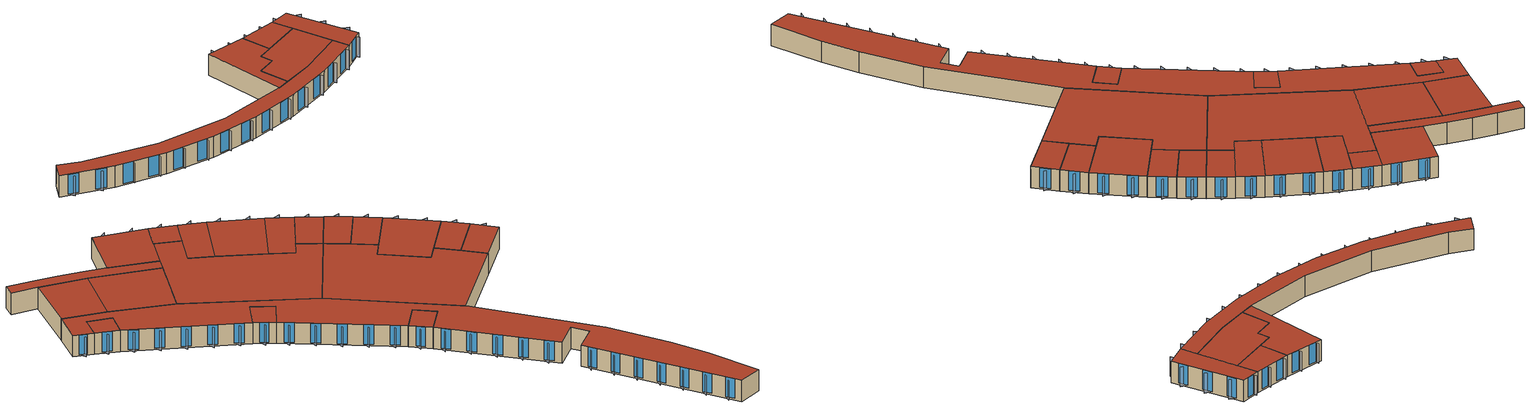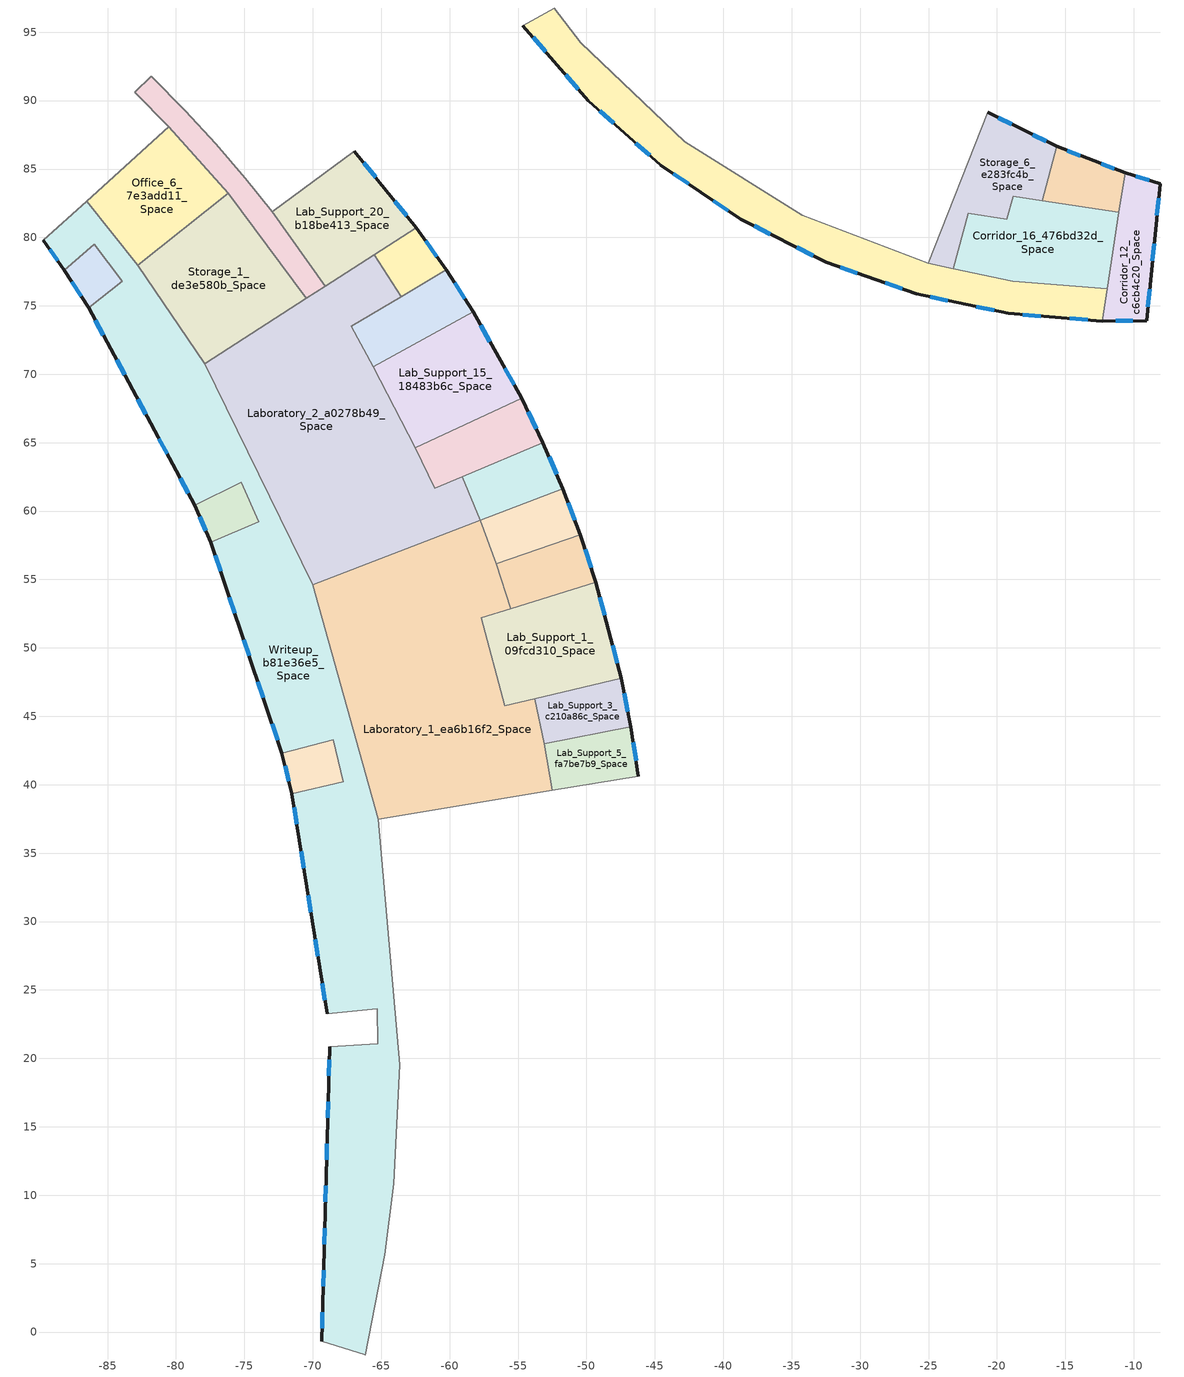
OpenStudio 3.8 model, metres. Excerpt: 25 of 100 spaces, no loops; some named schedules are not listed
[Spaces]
Office_6_7e3add11_Space
 floor outside: -80.53,88.1 -76.19,83.22 -82.8,77.96 -86.51,82.64 z18.9
 wall to Storage_1_de3e580b_Space: -82.8,77.96 -76.19,83.22 z18.9:21.95
 wall to Corridor_3_a9111457_Space: -76.19,83.22 -80.53,88.1 z18.9:21.95
 wall to Office_8_403fced0_Space: -80.53,88.1 -86.51,82.64 z18.9:21.95
 wall to Writeup_b81e36e5_Space: -86.51,82.64 -82.8,77.96 z18.9:21.95
 roof outside: -86.51,82.64 -82.8,77.96 -76.19,83.22 -80.53,88.1 z21.95
Writeup_b81e36e5_Space
 floor outside: -77.89,70.76 -70,54.61 -65.23,37.48 -63.63,19.52 -64.08,10.85 -64.73,5.64 -66.18,-1.68 -69.35,-0.66 -68.77,20.84 -65.25,21.07 -65.31,23.61 -68.96,23.26 -71.52,39.34 -67.77,40.21 -68.52,43.29 -72.26,42.31 -77.46,57.74 -73.95,59.21 -75.22,62.1 -78.62,60.41 -86.37,74.85 -83.91,76.81 -85.97,79.49 -88.17,77.61 -89.68,79.81 -86.51,82.64 -82.8,77.96 z18.9
 wall outside: -68.77,20.84 -69.35,-0.66 / -71.52,39.34 -68.96,23.26 / -77.46,57.74 -72.26,42.31 / -86.37,74.85 -78.62,60.41 / -89.68,79.81 -88.17,77.61 z18.9:21.95
 wall to Office_7_0b27a12c_Space: -64.73,5.64 -64.08,10.85 z18.9:21.95
 wall to Office_9_4fec0a08_Space: -66.18,-1.68 -64.73,5.64 z18.9:21.95
 wall to Corridor_8_fa1d07ec_Space: -69.35,-0.66 -66.18,-1.68 z18.9:21.95
 wall to Conference_5_3312620f_Space: -68.96,23.26 -65.31,23.61 -65.25,21.07 -68.77,20.84 z18.9:21.95
 wall to Conference_2_59b93263_Space: -72.26,42.31 -68.52,43.29 -67.77,40.21 -71.52,39.34 z18.9:21.95
 wall to Conference_3_14da6d88_Space: -78.62,60.41 -75.22,62.1 -73.95,59.21 -77.46,57.74 z18.9:21.95
 wall to Conference_4_2a070e79_Space: -88.17,77.61 -85.97,79.49 -83.91,76.81 -86.37,74.85 z18.9:21.95
 wall to Corridor_4_29bf2f65_Space: -86.51,82.64 -89.68,79.81 z18.9:21.95
 wall to Storage_1_de3e580b_Space: -77.89,70.76 -82.8,77.96 z18.9:21.95
 wall to Laboratory_2_a0278b49_Space: -70,54.61 -77.89,70.76 z18.9:21.95
 wall to Laboratory_1_ea6b16f2_Space: -65.23,37.48 -70,54.61 z18.9:21.95
 wall to Laboratory_3_28e24986_Space: -63.63,19.52 -65.23,37.48 z18.9:21.95
 wall to Storage_4_19c29c0d_Space: -64.08,10.85 -63.63,19.52 z18.9:21.95
 window: -68.8,19.89 -68.83,18.72 / -68.88,16.81 -68.91,15.64 / -68.96,13.74 -69,12.57 / -69.05,10.67 -69.08,9.5 / -69.13,7.6 -69.16,6.43 / -69.21,4.53 -69.24,3.36 / -69.29,1.46 -69.33,0.29 / -71.36,38.34 -71.17,37.12 / -70.85,35.13 -70.66,33.9 / -70.34,31.91 -70.14,30.69 / -69.83,28.7 -69.63,27.47 / -69.31,25.48 -69.12,24.26 / -77.14,56.78 -76.75,55.61 / -76.1,53.7 -75.7,52.52 / -75.06,50.61 -74.66,49.44 / -74.02,47.53 -73.62,46.35 / -72.97,44.44 -72.58,43.27 / -85.89,73.96 -85.3,72.86 / -84.34,71.07 -83.75,69.97 / -82.79,68.18 -82.2,67.08 / -81.24,65.29 -80.65,64.19 / -79.69,62.4 -79.1,61.3 / -89.22,79.13 -88.64,78.29 z19.12:21.92
 roof outside: -89.68,79.81 -88.17,77.61 -85.97,79.49 -83.91,76.81 -86.37,74.85 -78.62,60.41 -75.22,62.1 -73.95,59.21 -77.46,57.74 -72.26,42.31 -68.52,43.29 -67.77,40.21 -71.52,39.34 -68.96,23.26 -65.31,23.61 -65.25,21.07 -68.77,20.84 -69.35,-0.66 -66.18,-1.68 -64.73,5.64 -64.08,10.85 -63.63,19.52 -65.23,37.48 -70,54.61 -77.89,70.76 -82.8,77.96 -86.51,82.64 z21.95
Lab_Support_1_09fcd310_Space
 floor outside: -49.3,54.8 -47.45,47.78 -55.99,45.76 -57.71,52.2 z18.9
 wall outside: -47.45,47.78 -49.3,54.8 z18.9:21.95
 wall to Laboratory_1_ea6b16f2_Space: -55.53,52.88 -57.71,52.2 -55.99,45.76 -53.76,46.29 z18.9:21.95
 wall to Lab_Support_3_c210a86c_Space: -53.76,46.29 -47.45,47.78 z18.9:21.95
 wall to Lab_Support_2_a054086a_Space: -49.3,54.8 -55.53,52.88 z18.9:21.95
 window: -47.74,48.86 -48.09,50.2 / -48.66,52.38 -49.02,53.71 z19.12:21.92
 roof outside: -57.71,52.2 -55.99,45.76 -47.45,47.78 -49.3,54.8 z21.95
Lab_Support_2_a054086a_Space
 floor outside: -50.46,58.27 -49.3,54.8 -55.53,52.88 -56.6,56.15 z18.9
 wall outside: -49.3,54.8 -50.46,58.27 z18.9:21.95
 wall to Lab_Support_4_dc93aae5_Space: -50.46,58.27 -56.6,56.15 z18.9:21.95
 wall to Laboratory_1_ea6b16f2_Space: -56.6,56.15 -55.53,52.88 z18.9:21.95
 window: -49.66,55.87 -50.1,57.2 z19.12:21.92
 roof outside: -56.6,56.15 -55.53,52.88 -49.3,54.8 -50.46,58.27 z21.95
Lab_Support_3_c210a86c_Space
 floor outside: -47.45,47.78 -46.76,44.24 -53.07,42.98 -53.76,46.29 z18.9
 wall outside: -46.76,44.24 -47.45,47.78 z18.9:21.95
 wall to Lab_Support_5_fa7be7b9_Space: -53.07,42.98 -46.76,44.24 z18.9:21.95
 wall to Laboratory_1_ea6b16f2_Space: -53.76,46.29 -53.07,42.98 z18.9:21.95
 window: -46.97,45.33 -47.24,46.68 z19.12:21.92
 roof outside: -53.76,46.29 -53.07,42.98 -46.76,44.24 -47.45,47.78 z21.95
Lab_Support_4_dc93aae5_Space
 floor outside: -51.74,61.64 -50.46,58.27 -56.6,56.15 -57.77,59.32 z18.9
 wall outside: -50.46,58.27 -51.74,61.64 z18.9:21.95
 wall to Laboratory_1_ea6b16f2_Space: -57.77,59.32 -56.6,56.15 z18.9:21.95
 wall to Lab_Support_17_0e37dc2b_Space: -51.74,61.64 -57.77,59.32 z18.9:21.95
 window: -50.85,59.31 -51.34,60.6 z19.12:21.92
 roof outside: -57.77,59.32 -56.6,56.15 -50.46,58.27 -51.74,61.64 z21.95
Lab_Support_5_fa7be7b9_Space
 floor outside: -46.76,44.24 -46.2,40.63 -52.49,39.59 -53.07,42.98 z18.9
 wall outside: -46.2,40.63 -46.76,44.24 z18.9:21.95
 wall to Laboratory_1_ea6b16f2_Space: -53.07,42.98 -52.49,39.59 z18.9:21.95
 wall to Lab_Support_21_4c165369_Space: -52.49,39.59 -46.2,40.63 z18.9:21.95
 window: -46.37,41.75 -46.58,43.12 z19.12:21.92
 roof outside: -53.07,42.98 -52.49,39.59 -46.2,40.63 -46.76,44.24 z21.95
Lab_Support_13_d24c27f7_Space
 floor outside: -60.25,77.63 -58.28,74.57 -65.57,70.56 -67.2,73.49 z18.9
 wall outside: -58.28,74.57 -60.25,77.63 z18.9:21.95
 wall to Laboratory_2_a0278b49_Space: -63.54,75.67 -67.2,73.49 -65.57,70.56 z18.9:21.95
 wall to Lab_Support_15_18483b6c_Space: -65.57,70.56 -58.28,74.57 z18.9:21.95
 wall to Lab_Support_16_50409f67_Space: -60.25,77.63 -63.54,75.67 z18.9:21.95
 window: -58.89,75.52 -59.64,76.68 z19.12:21.92
 roof outside: -67.2,73.49 -65.57,70.56 -58.28,74.57 -60.25,77.63 z21.95
Lab_Support_14_ad3422e1_Space
 floor outside: -54.74,68.25 -53.18,65 -61.07,61.66 -62.51,64.64 z18.9
 wall outside: -53.18,65 -54.74,68.25 z18.9:21.95
 wall to Laboratory_2_a0278b49_Space: -62.51,64.64 -61.07,61.66 -59.07,62.51 z18.9:21.95
 wall to Lab_Support_15_18483b6c_Space: -54.74,68.25 -62.51,64.64 z18.9:21.95
 wall to Lab_Support_17_0e37dc2b_Space: -59.07,62.51 -53.18,65 z18.9:21.95
 window: -53.66,66.01 -54.26,67.25 z19.12:21.92
 roof outside: -62.51,64.64 -61.07,61.66 -53.18,65 -54.74,68.25 z21.95
Lab_Support_15_18483b6c_Space
 floor outside: -58.28,74.57 -54.74,68.25 -62.51,64.64 -65.57,70.56 z18.9
 wall outside: -54.74,68.25 -58.28,74.57 z18.9:21.95
 wall to Laboratory_2_a0278b49_Space: -65.57,70.56 -62.51,64.64 z18.9:21.95
 window: -55.29,69.23 -55.96,70.43 / -57.05,72.39 -57.73,73.59 z19.12:21.92
 roof outside: -65.57,70.56 -62.51,64.64 -54.74,68.25 -58.28,74.57 z21.95
Lab_Support_16_50409f67_Space
 floor outside: -62.44,80.71 -60.25,77.63 -63.54,75.67 -65.52,78.73 z18.9
 wall outside: -60.25,77.63 -62.44,80.71 z18.9:21.95
 wall to Lab_Support_20_b18be413_Space: -62.44,80.71 -65.52,78.73 z18.9:21.95
 wall to Laboratory_2_a0278b49_Space: -65.52,78.73 -63.54,75.67 z18.9:21.95
 window: -60.93,78.58 -61.76,79.76 z19.12:21.92
 roof outside: -65.52,78.73 -63.54,75.67 -60.25,77.63 -62.44,80.71 z21.95
Lab_Support_17_0e37dc2b_Space
 floor outside: -53.18,65 -51.74,61.64 -57.77,59.32 -59.07,62.51 z18.9
 wall outside: -51.74,61.64 -53.18,65 z18.9:21.95
 wall to Laboratory_2_a0278b49_Space: -59.07,62.51 -57.77,59.32 z18.9:21.95
 window: -52.18,62.68 -52.73,63.96 z19.12:21.92
 roof outside: -59.07,62.51 -57.77,59.32 -51.74,61.64 -53.18,65 z21.95
Lab_Support_20_b18be413_Space
 floor outside: -66.96,86.31 -62.44,80.71 -69.08,76.44 -72.96,81.86 z18.9
 wall outside: -62.44,80.71 -66.96,86.31 z18.9:21.95
 wall to Laboratory_2_a0278b49_Space: -69.08,76.44 -65.52,78.73 z18.9:21.95
 wall to Corridor_3_a9111457_Space: -72.96,81.86 -69.08,76.44 z18.9:21.95
 wall to Lab_Support_12_87b204ab_Space: -66.96,86.31 -72.96,81.86 z18.9:21.95
 window: -63.14,81.58 -64,82.65 / -65.4,84.38 -66.26,85.45 z19.12:21.92
 roof outside: -72.96,81.86 -69.08,76.44 -62.44,80.71 -66.96,86.31 z21.95
Laboratory_1_ea6b16f2_Space
 floor outside: -56.6,56.15 -55.53,52.88 -57.71,52.2 -55.99,45.76 -53.76,46.29 -53.07,42.98 -52.49,39.59 -65.23,37.48 -70,54.61 -57.77,59.32 z18.9
 wall to Laboratory_2_a0278b49_Space: -57.77,59.32 -70,54.61 z18.9:21.95
 wall to Laboratory_3_28e24986_Space: -65.23,37.48 -52.49,39.59 z18.9:21.95
 roof outside: -70,54.61 -65.23,37.48 -52.49,39.59 -53.07,42.98 -53.76,46.29 -55.99,45.76 -57.71,52.2 -55.53,52.88 -56.6,56.15 -57.77,59.32 z21.95
Laboratory_2_a0278b49_Space
 floor outside: -63.54,75.67 -67.2,73.49 -65.57,70.56 -62.51,64.64 -61.07,61.66 -59.07,62.51 -57.77,59.32 -70,54.61 -77.89,70.76 -69.08,76.44 -65.52,78.73 z18.9
 wall to Storage_1_de3e580b_Space: -70.49,75.54 -77.89,70.76 z18.9:21.95
 wall to Corridor_3_a9111457_Space: -69.08,76.44 -70.49,75.54 z18.9:21.95
 roof outside: -77.89,70.76 -70,54.61 -57.77,59.32 -59.07,62.51 -61.07,61.66 -62.51,64.64 -65.57,70.56 -67.2,73.49 -63.54,75.67 -65.52,78.73 -70.49,75.54 z21.95
Conference_2_59b93263_Space
 floor outside: -68.52,43.29 -67.77,40.21 -71.52,39.34 -72.26,42.31 z18.9
 wall outside: -72.26,42.31 -71.52,39.34 z18.9:21.95
 window: -72.03,41.39 -71.75,40.26 z19.12:21.92
 roof outside: -72.26,42.31 -71.52,39.34 -67.77,40.21 -68.52,43.29 z21.95
Conference_3_14da6d88_Space
 floor outside: -75.22,62.1 -73.95,59.21 -77.46,57.74 -78.62,60.41 z18.9
 wall outside: -78.62,60.41 -77.46,57.74 z18.9:21.95
 window: -78.26,59.58 -77.82,58.56 z19.12:21.92
 roof outside: -78.62,60.41 -77.46,57.74 -73.95,59.21 -75.22,62.1 z21.95
Conference_4_2a070e79_Space
 floor outside: -85.97,79.49 -83.91,76.81 -86.37,74.85 -88.17,77.61 z18.9
 wall outside: -88.17,77.61 -86.37,74.85 z18.9:21.95
 window: -87.61,76.76 -86.93,75.71 z19.12:21.92
 roof outside: -88.17,77.61 -86.37,74.85 -83.91,76.81 -85.97,79.49 z21.95
Corridor_3_a9111457_Space
 floor outside: -77.09,86.84 -74.93,84.33 -72.96,81.86 -69.08,76.44 -70.49,75.54 -76.19,83.22 -80.53,88.1 -83.01,90.6 -81.82,91.78 -79.33,89.27 z18.9
 wall to Office_8_403fced0_Space: -83.01,90.6 -80.53,88.1 z18.9:21.95
 wall to Storage_1_de3e580b_Space: -76.19,83.22 -70.49,75.54 z18.9:21.95
 wall to Lab_Support_12_87b204ab_Space: -72.96,81.86 -74.93,84.33 -77.09,86.84 -79.33,89.27 -81.82,91.78 z18.9:21.95
 wall to Corridor_5_55de22b0_Space: -81.82,91.78 -83.01,90.6 z18.9:21.95
 roof outside: -83.01,90.6 -80.53,88.1 -76.19,83.22 -70.49,75.54 -69.08,76.44 -72.96,81.86 -74.93,84.33 -77.09,86.84 -79.33,89.27 -81.82,91.78 z21.95
Corridor_12_c6cb4c20_Space
 floor outside: -8.08,83.91 -9.06,73.92 -12.31,73.88 -10.64,84.73 z18.9
 wall outside: -12.31,73.88 -9.06,73.92 -8.08,83.91 -10.64,84.73 z18.9:21.95
 wall to Storage_3_ea3fe6ec_Space: -10.64,84.73 -11.09,81.83 z18.9:21.95
 wall to Corridor_16_476bd32d_Space: -11.09,81.83 -11.95,76.24 z18.9:21.95
 wall to Corridor_15_63274d93_Space: -11.95,76.24 -12.31,73.88 z18.9:21.95
 window: -8.87,84.16 -9.85,84.47 / -8.96,74.95 -8.83,76.22 / -8.63,78.28 -8.51,79.55 / -8.3,81.61 -8.18,82.88 / -11.31,73.89 -10.07,73.91 z19.12:21.92
 roof outside: -10.64,84.73 -12.31,73.88 -9.06,73.92 -8.08,83.91 z21.95
Corridor_15_63274d93_Space
 floor outside: -11.95,76.24 -12.31,73.88 -19.17,74.45 -25.9,75.88 -32.46,78.18 -38.72,81.33 -44.55,85.28 -49.85,89.98 -54.64,95.47 -52.36,96.77 -50.42,94.21 -42.83,86.99 -34.22,81.63 -25.02,78.12 -23.19,77.7 -18.85,76.8 z18.9
 wall outside: -54.64,95.47 -49.85,89.98 -44.55,85.28 -38.72,81.33 -32.46,78.18 -25.9,75.88 -19.17,74.45 -12.31,73.88 z18.9:21.95
 wall to Corridor_2_a1642b87_Space: -52.36,96.77 -54.64,95.47 z18.9:21.95
 wall to Corridor_16_476bd32d_Space: -11.95,76.24 -18.85,76.8 -23.19,77.7 z18.9:21.95
 wall to Storage_6_e283fc4b_Space: -23.19,77.7 -25.02,78.12 z18.9:21.95
 wall to Classroom_2_7ebfcda4_Space: -25.02,78.12 -34.22,81.63 z18.9:21.95
 wall to Classroom_3_9c2d6606_Space: -34.22,81.63 -42.83,86.99 z18.9:21.95
 wall to Classroom_4_7410da7e_Space: -42.83,86.99 -50.42,94.21 z18.9:21.95
 wall to Storage_7_bcbb4185_Space: -50.42,94.21 -52.36,96.77 z18.9:21.95
 window: -53.9,94.62 -52.99,93.58 / -51.5,91.87 -50.59,90.83 / -49.03,89.25 -48.02,88.35 / -46.38,86.9 -45.37,86 / -43.65,84.67 -42.54,83.91 / -40.73,82.69 -39.62,81.94 / -37.75,80.84 -36.56,80.24 / -34.62,79.27 -33.43,78.67 / -31.44,77.82 -30.19,77.39 / -28.17,76.68 -26.92,76.24 / -24.86,75.66 -23.58,75.39 / -21.49,74.95 -20.21,74.67 / -18.11,74.36 -16.8,74.25 / -14.68,74.08 -13.38,73.97 z19.12:21.92
 roof outside: -54.64,95.47 -49.85,89.98 -44.55,85.28 -38.72,81.33 -32.46,78.18 -25.9,75.88 -19.17,74.45 -12.31,73.88 -11.95,76.24 -18.85,76.8 -23.19,77.7 -25.02,78.12 -34.22,81.63 -42.83,86.99 -50.42,94.21 -52.36,96.77 z21.95
Corridor_16_476bd32d_Space
 floor outside: -11.09,81.83 -11.95,76.24 -18.85,76.8 -23.19,77.7 -22.09,81.75 -19.28,81.32 -18.82,83.02 z18.9
 wall to Storage_3_ea3fe6ec_Space: -11.09,81.83 -16.7,82.69 z18.9:21.95
 wall to Storage_6_e283fc4b_Space: -16.7,82.69 -18.82,83.02 -19.28,81.32 -22.09,81.75 -23.19,77.7 z18.9:21.95
 roof outside: -22.09,81.75 -23.19,77.7 -18.85,76.8 -11.95,76.24 -11.09,81.83 -18.82,83.02 -19.28,81.32 z21.95
Storage_1_de3e580b_Space
 floor outside: -76.19,83.22 -70.49,75.54 -77.89,70.76 -82.8,77.96 z18.9
 roof outside: -82.8,77.96 -77.89,70.76 -70.49,75.54 -76.19,83.22 z21.95
Storage_3_ea3fe6ec_Space
 floor outside: -10.64,84.73 -11.09,81.83 -16.7,82.69 -15.63,86.65 z18.9
 wall outside: -10.64,84.73 -15.63,86.65 z18.9:21.95
 wall to Storage_6_e283fc4b_Space: -15.63,86.65 -16.7,82.69 z18.9:21.95
 window: -11.41,85.02 -12.36,85.39 / -13.91,85.99 -14.86,86.35 z19.12:21.92
 roof outside: -15.63,86.65 -16.7,82.69 -11.09,81.83 -10.64,84.73 z21.95
Storage_6_e283fc4b_Space
 floor outside: -15.63,86.65 -16.7,82.69 -18.82,83.02 -19.28,81.32 -22.09,81.75 -23.19,77.7 -25.02,78.12 -20.67,89.15 z18.9
 wall outside: -15.63,86.65 -20.67,89.15 z18.9:21.95
 wall to Classroom_2_7ebfcda4_Space: -20.67,89.15 -25.02,78.12 z18.9:21.95
 window: -16.41,87.03 -17.37,87.51 / -18.93,88.28 -19.89,88.76 z19.12:21.92
 roof outside: -20.67,89.15 -25.02,78.12 -23.19,77.7 -22.09,81.75 -19.28,81.32 -18.82,83.02 -16.7,82.69 -15.63,86.65 z21.95
shading: -69.53,19.2 -68.8,19.89 / -69.61,16.13 -68.88,16.81 / -69.69,13.06 -68.96,13.74 / -69.77,9.99 -69.05,10.67 / -69.86,6.91 -69.13,7.6 / -69.94,3.84 -69.21,4.53 / -70.02,0.77 -69.29,1.46 / -71.95,37.53 -71.36,38.34 / -71.44,34.32 -70.85,35.13 / -70.93,31.1 -70.34,31.91 / -70.41,27.89 -69.83,28.7 / -69.9,24.67 -69.31,25.48 / -77.59,55.89 -77.14,56.78 / -76.54,52.8 -76.1,53.7 / -75.5,49.72 -75.06,50.61 / -74.46,46.63 -74.02,47.53 / -73.42,43.54 -72.97,44.44 / -86.18,73 -85.89,73.96 / -84.63,70.11 -84.34,71.07 / -83.08,67.22 -82.79,68.18 / -81.53,64.34 -81.24,65.29 / -79.98,61.45 -79.69,62.4 / -89.4,78.14 -89.22,79.13 / -47.23,49.7 -48.09,50.2 / -48.15,53.21 -49.02,53.71 / -49.21,56.75 -50.1,57.2 / -46.41,46.13 -47.24,46.68 / -50.43,60.19 -51.34,60.6 / -45.78,42.53 -46.58,43.12 / -58.66,76.47 -59.64,76.68 / -53.31,66.91 -54.26,67.25 / -55,70.16 -55.96,70.43 / -56.77,73.32 -57.73,73.59 / -60.77,79.59 -61.76,79.76 / -51.8,63.59 -52.73,63.96 / -63,82.54 -64,82.65 / -65.27,85.34 -66.26,85.45 / -72.55,40.53 -72.03,41.39 / -78.63,58.65 -78.26,59.58 / -87.82,75.78 -87.61,76.76 / -9.69,84.95 -9.85,84.47 / -8.2,75.44 -8.83,76.22 / -7.87,78.78 -8.51,79.55 / -7.55,82.11 -8.18,82.88 / -10.06,73.41 -10.07,73.91 / -53.97,93.63 -53.9,94.62 / -51.57,90.88 -51.5,91.87 / -48.35,87.98 -48.02,88.35 / -45.71,85.63 -45.37,86 / -42.82,83.5 -42.54,83.91 / -39.9,81.52 -39.62,81.94 / -36.78,79.79 -36.56,80.24 / -33.65,78.22 -33.43,78.67 / -30.36,76.91 -30.19,77.39 / -27.08,75.77 -26.92,76.24 / -23.68,74.9 -23.58,75.39 / -20.32,74.18 -20.21,74.67 / -16.85,73.76 -16.8,74.25 / -13.42,73.47 -13.38,73.97 / -12.18,85.86 -12.36,85.39 / -14.68,86.82 -14.86,86.35 / -17.15,87.96 -17.37,87.51 / -19.67,89.21 -19.89,88.76 z19.12:21.92
[Building]
LabBuilding: Default Construction Set=Default Generic Construction Set
[Material]
Name | Roughness | Thickness {m} | Conductivity {W/m-K} | Density {kg/m3} | Specific Heat {J/kg-K} | Thermal Absorptance | Solar Absorptance | Visible Absorptance
Generic Wall Air Gap | Smooth | 0.1 | 0.667 | 1.28 | 1000 | 0.9 | 0.7 | 0.7
8 in. Concrete Block Basement Wall | MediumRough | 0.2032 | 1.32511 | 1842 | 911.412 | 0.9 | 0.7 | 0.7
Generic 25mm Wood | MediumSmooth | 0.0254 | 0.15 | 608 | 1630 | 0.9 | 0.5 | 0.5
25mm Stucco | Smooth | 0.0254 | 0.719518 | 1856 | 839.458 | 0.9 | 0.7 | 0.7
Generic Acoustic Tile | MediumSmooth | 0.02 | 0.06 | 368 | 590 | 0.9 | 0.2 | 0.2
Generic 50mm Insulation | MediumRough | 0.05 | 0.03 | 43 | 1210 | 0.9 | 0.7 | 0.7
5/8 in. Gypsum Board | MediumSmooth | 0.0159 | 0.159893 | 800.002 | 1089.3 | 0.9 | 0.7 | 0.7
Generic Roof Membrane | MediumRough | 0.01 | 0.16 | 1120 | 1460 | 0.9 | 0.65 | 0.65
Generic HW Concrete | MediumRough | 0.2 | 1.95 | 2240 | 900 | 0.9 | 0.8 | 0.8
F08 Metal surface; Metal Roof Surface | Smooth | 0.0008 | 45.2497 | 7824.02 | 499.678 | 0.9 | 0.7 | 0.7
Generic 25mm Insulation | MediumRough | 0.025 | 0.03 | 43 | 1210 | 0.9 | 0.7 | 0.7
Roof Membrane | VeryRough | 0.0095 | 0.159893 | 1121.29 | 1459.06 | 0.9 | 0.7 | 0.7
Generic Ceiling Air Gap | Smooth | 0.1 | 0.556 | 1.28 | 1000 | 0.9 | 0.7 | 0.7
Generic LW Concrete | MediumRough | 0.1 | 0.53 | 1280 | 840 | 0.9 | 0.8 | 0.8
8 in. Normalweight Concrete Floor | MediumRough | 0.2032 | 2.30846 | 2322.01 | 831.464 | 0.9 | 0.7 | 0.7
Generic Painted Metal | Smooth | 0.0015 | 45 | 7690 | 410 | 0.9 | 0.5 | 0.5
Generic Brick | MediumRough | 0.1 | 0.9 | 1920 | 790 | 0.9 | 0.65 | 0.65
Generic Gypsum Board | MediumSmooth | 0.0127 | 0.16 | 800 | 1090 | 0.9 | 0.5 | 0.5
Material 1 | Smooth | 0.1 | 0.1 | 0.1 | 1400 |  | 0.65 | 0.65
[Material:NoMass] Thermal Absorptance=0.9; Solar Absorptance=0.7
Name | Roughness | Thermal Resistance {m2-K/W} | Visible Absorptance
Typical Insulation-R7 | MediumSmooth | 1.23277 | 0.7
Typical Insulation-R31 | MediumSmooth | 5.45942 | 0.7
Typical Insulation-R17 | MediumSmooth | 2.99387 | 0.7
Typical Insulation-R24 | MediumSmooth | 4.22664 | 0.7
Typical Insulation-R4 | MediumSmooth | 0.704441 | 0.7
Typical Insulation-R2 | MediumSmooth | 0.35222 | 0.7
Typical Carpet Pad | VeryRough | 0.21648 | 0.8
[WindowMaterial:Gas] Gas Type=Air
Name | Thickness {m}
AIR 13MM; Generic Window Air Gap | 0.0127
Gap_1_W_0_0038 | 0.0038
[WindowMaterial:Glazing] Optical Data Type=SpectralAverage; Infrared Transmittance at Normal Incidence=0; Dirt Correction Factor for Solar and Visible Transmittance=1; Solar Diffusing=No
Name | Thickness {m} | Solar Transmittance at Normal Incidence | Front Side Solar Reflectance at Normal Incidence | Back Side Solar Reflectance at Normal Incidence | Visible Transmittance at Normal Incidence | Front Side Visible Reflectance at Normal Incidence | Back Side Visible Reflectance at Normal Incidence | Front Side Infrared Hemispherical Emissivity | Back Side Infrared Hemispherical Emissivity | Conductivity {W/m-K}
Glass_2027F_LayerAvg | 0.004 | 0.369744 | 0.470069 | 0.340935 | 0.765222 | 0.0546 | 0.073741 | 0.03675 | 0.84 | 0.999331
CLEAR 6MM | 0.006 | 0.775 | 0.071 | 0.071 | 0.881 | 0.08 | 0.08 | 0.84 | 0.84 | 0.899398
Glass_2052_LayerAvg | 0.00837 | 0.507767 | 0.054228 | 0.0544931 | 0.586833 | 0.05805 | 0.058397 | 0.84 | 0.84 | 0.999331
Generic Clear Glass | 0.006 | 0.77 | 0.07 | 0.07 | 0.88 | 0.08 | 0.08 | 0.84 | 0.84 | 1
Generic Low-e Glass | 0.006 | 0.45 | 0.36 | 0.36 | 0.71 | 0.21 | 0.21 | 0.84 | 0.047 | 1
REF D CLEAR 6MM | 0.006 | 0.429 | 0.308 | 0.379 | 0.334 | 0.453 | 0.505 | 0.84 | 0.82 | 0.899398
REF B CLEAR HI 6MM | 0.006 | 0.24 | 0.16 | 0.32 | 0.3 | 0.16 | 0.29 | 0.84 | 0.6 | 0.899398
[Construction]
Generic Ground Slab: Generic 50mm Insulation, Generic HW Concrete
Generic Exposed Floor: Generic Painted Metal, Generic Ceiling Air Gap, Generic 50mm Insulation, Generic LW Concrete
Typical Insulated Carpeted 8in Slab Floor-R5: Typical Insulation-R4, 8 in. Normalweight Concrete Floor, Typical Carpet Pad
Generic Double Pane: Generic Low-e Glass, Generic Window Air Gap, Generic Clear Glass
Generic Shade: Material 1
Generic Underground Wall: Generic 50mm Insulation, Generic HW Concrete, Generic Wall Air Gap, Generic Gypsum Board
U 0.44 SHGC 0.26 Dbl Ref-B-H Clr 6mm/13mm Air: REF B CLEAR HI 6MM, AIR 13MM, CLEAR 6MM
Generic Underground Roof: Generic 50mm Insulation, Generic HW Concrete, Generic Ceiling Air Gap, Generic Acoustic Tile
Generic Interior Floor: Generic Acoustic Tile, Generic Ceiling Air Gap, Generic LW Concrete
Typical IEAD Roof-R32: Roof Membrane, Typical Insulation-R31, Metal Roof Surface
Typical Insulated Basement Mass Wall-R8: Typical Insulation-R7, 8 in. Concrete Block Basement Wall
Generic Interior Door: Generic 25mm Wood
Typical Insulated Steel Framed Exterior Wall-R19: 25mm Stucco, 5/8 in. Gypsum Board, Typical Insulation-R17, 5/8 in. Gypsum Board
Generic Single Pane: Generic Clear Glass
Typical Overhead Door-R2: Typical Insulation-R2
Typical Insulated Metal Door-R2: F08 Metal surface, Typical Insulation-R2
Generic Exterior Wall: Generic Brick, Generic LW Concrete, Generic 50mm Insulation, Generic Wall Air Gap, Generic Gypsum Board
Generic Roof: Generic Roof Membrane, Generic 50mm Insulation, Generic LW Concrete, Generic Ceiling Air Gap, Generic Acoustic Tile
U 0.48 SHGC 0.40 Dbl Ref-D Clr 6mm/13mm: REF D CLEAR 6MM, AIR 13MM, CLEAR 6MM
Generic Interior Wall: Generic Gypsum Board, Generic Wall Air Gap, Generic Gypsum Board
Generic Exterior Door: Generic Painted Metal, Generic 25mm Insulation, Generic Painted Metal
Generic Interior Ceiling: Generic LW Concrete, Generic Ceiling Air Gap, Generic Acoustic Tile
Typical Insulated Steel Framed Exterior Floor-R27: 25mm Stucco, 5/8 in. Gypsum Board, Typical Insulation-R24, 5/8 in. Gypsum Board, Typical Carpet Pad
Window_U_0.50_SHGC_0.40_Skylight_Frame_Width_0.430_in: Glass_2052_LayerAvg, Gap_1_W_0_0038, Glass_2027F_LayerAvg
[DefaultConstructionSet]
Name | Default Exterior Surface Constructions | Default Interior Surface Constructions | Default Ground Contact Surface Constructions | Default Exterior SubSurface Constructions | Default Interior SubSurface Constructions | Space Shading Construction | Adiabatic Surface Construction
Default Generic Construction Set | Default Surface Constructions 2 | Default Surface Constructions 1 | Default Surface Constructions 3 | Default Sub Surface Constructions 2 | Default Sub Surface Constructions 1 | Generic Shade | Generic Interior Wall
2013::ClimateZone5::SteelFramed | Default Surface Constructions 5 | Default Surface Constructions 4 | Default Surface Constructions 6 | Default Sub Surface Constructions 4 | Default Sub Surface Constructions 3
[DefaultSurfaceConstructions]
Name | Floor Construction | Wall Construction | Roof Ceiling Construction
Default Surface Constructions 1 | Generic Interior Floor | Generic Interior Wall | Generic Interior Ceiling
Default Surface Constructions 2 | Generic Exposed Floor | Generic Exterior Wall | Generic Roof
Default Surface Constructions 3 | Generic Ground Slab | Generic Underground Wall | Generic Underground Roof
Default Surface Constructions 4
Default Surface Constructions 5 | Typical Insulated Steel Framed Exterior Floor-R27 | Typical Insulated Steel Framed Exterior Wall-R19 | Typical IEAD Roof-R32
Default Surface Constructions 6 | Typical Insulated Carpeted 8in Slab Floor-R5 | Typical Insulated Basement Mass Wall-R8
[DefaultSubSurfaceConstructions]
Name | Fixed Window Construction | Operable Window Construction | Door Construction | Glass Door Construction | Overhead Door Construction | Skylight Construction
Default Sub Surface Constructions 1 | Generic Single Pane | Generic Single Pane | Generic Interior Door | Generic Single Pane | Generic Interior Door | Generic Single Pane
Default Sub Surface Constructions 2 | Generic Double Pane | Generic Double Pane | Generic Exterior Door | Generic Double Pane | Generic Exterior Door | Generic Double Pane
Default Sub Surface Constructions 3
Default Sub Surface Constructions 4 | U 0.48 SHGC 0.40 Dbl Ref-D Clr 6mm/13mm | U 0.48 SHGC 0.40 Dbl Ref-D Clr 6mm/13mm | Typical Insulated Metal Door-R2 | U 0.44 SHGC 0.26 Dbl Ref-B-H Clr 6mm/13mm Air | Typical Overhead Door-R2 | Window_U_0.50_SHGC_0.40_Skylight_Frame_Width_0.430_in
[SpaceType]
Name | Design Specification Outdoor Air Object | Standards Space Type
2013::MediumOffice::ClosedOffice | 2013::MediumOffice::ClosedOffice_Ventilation | ClosedOffice
2013::Laboratory::Open lab | 2013::Laboratory::Open lab_Ventilation | Open lab
2013::MediumOffice::Conference | 2013::MediumOffice::Conference_Ventilation | Conference
2013::Laboratory::Office | 2013::Laboratory::Office_Ventilation | Office
2013::MediumOffice::Storage | 2013::MediumOffice::Storage_Ventilation | Storage
2013::MediumOffice::Corridor | 2013::MediumOffice::Corridor_Ventilation | Corridor
2013::Laboratory::Lab with fume hood | 2013::Laboratory::Lab with fume hood_Ventilation | Lab with fume hood
[People:Definition] Number of People Calculation Method=People/Area; Fraction Radiant=0.3; Sensible Heat Fraction=Autocalculate
Name | People per Space Floor Area {person/m2}
2013::MediumOffice::ClosedOffice_People | 0.0511286
2013::Laboratory::Open lab_People; 2013::Laboratory::Lab with fume hood_People | 0.0538196
2013::MediumOffice::Conference_People | 0.538196
2013::Laboratory::Office_People | 0.0565106
[People] Multiplier=1
Name | People Definition | Space or SpaceType | Number of People Schedule | Activity Level Schedule
2013::MediumOffice::ClosedOffice_People | 2013::MediumOffice::ClosedOffice_People | 2013::MediumOffice::ClosedOffice | OfficeMedium BLDG_OCC_SCH | OfficeMedium ACTIVITY_SCH
2013::Laboratory::Open lab_People | 2013::Laboratory::Open lab_People | 2013::Laboratory::Open lab | Lab_OCC_SCH | Lab_OCC_Activity
2013::MediumOffice::Conference_People | 2013::MediumOffice::Conference_People | 2013::MediumOffice::Conference | OfficeMedium BLDG_OCC_SCH | OfficeMedium ACTIVITY_SCH
2013::Laboratory::Office_People | 2013::Laboratory::Office_People | 2013::Laboratory::Office | OfficeMedium BLDG_OCC_SCH | OfficeMedium ACTIVITY_SCH
2013::Laboratory::Lab with fume hood_People | 2013::Laboratory::Lab with fume hood_People | 2013::Laboratory::Lab with fume hood | Lab_OCC_SCH | Lab_OCC_Activity
[Lights:Definition] Design Level Calculation Method=Watts/Area; Fraction Radiant=0.7; Fraction Visible=0.2; Return Air Fraction=0
Name | Watts per Space Floor Area {W/m2}
2013::MediumOffice::ClosedOffice_Lighting | 11.9479
2013::Laboratory::Open lab_Lighting; 2013::Laboratory::Lab with fume hood_Lighting | 19.4827
2013::MediumOffice::Conference_Lighting | 13.2396
2013::Laboratory::Office_Lighting | 10.5486
2013::MediumOffice::Storage_Lighting | 6.781257
2013::MediumOffice::Corridor_Lighting | 7.104174
[Lights] Fraction Replaceable=1
Name | Lights Definition | Space or SpaceType | Schedule
2013::MediumOffice::ClosedOffice_Lighting | 2013::MediumOffice::ClosedOffice_Lighting | 2013::MediumOffice::ClosedOffice | OfficeMedium BLDG_LIGHT_SCH_2013
2013::Laboratory::Open lab_Lighting | 2013::Laboratory::Open lab_Lighting | 2013::Laboratory::Open lab | Lab_LIGHT_SCH
2013::MediumOffice::Conference_Lighting | 2013::MediumOffice::Conference_Lighting | 2013::MediumOffice::Conference | OfficeMedium BLDG_LIGHT_SCH_2013
2013::Laboratory::Office_Lighting | 2013::Laboratory::Office_Lighting | 2013::Laboratory::Office | OfficeMedium BLDG_LIGHT_SCH_2004
2013::MediumOffice::Storage_Lighting | 2013::MediumOffice::Storage_Lighting | 2013::MediumOffice::Storage | OfficeMedium BLDG_LIGHT_SCH_2013
2013::MediumOffice::Corridor_Lighting | 2013::MediumOffice::Corridor_Lighting | 2013::MediumOffice::Corridor | OfficeMedium BLDG_LIGHT_SCH_2013
2013::Laboratory::Lab with fume hood_Lighting | 2013::Laboratory::Lab with fume hood_Lighting | 2013::Laboratory::Lab with fume hood | Lab_LIGHT_SCH
[ElectricEquipment:Definition] Design Level Calculation Method=Watts/Area; Fraction Latent=0; Fraction Radiant=0.5; Fraction Lost=0
Name | Watts per Space Floor Area {W/m2}
2013::MediumOffice::ClosedOffice_Electric | 9.364593
2013::Laboratory::Open lab_Electric; 2013::Laboratory::Lab with fume hood_Electric | 43.0556
2013::MediumOffice::Conference_Electric | 10.7639
2013::Laboratory::Office_Electric | 10.3333
2013::MediumOffice::Storage_Electric | 0
2013::MediumOffice::Corridor_Electric | 3.121531
[ElectricEquipment]
Name | Electric Equipment Definition | Space or SpaceType | Schedule
2013::MediumOffice::ClosedOffice_Electric | 2013::MediumOffice::ClosedOffice_Electric | 2013::MediumOffice::ClosedOffice | OfficeMedium BLDG_EQUIP_SCH_2013
2013::Laboratory::Open lab_Electric | 2013::Laboratory::Open lab_Electric | 2013::Laboratory::Open lab | Lab_EQUIP_SCH
2013::MediumOffice::Conference_Electric | 2013::MediumOffice::Conference_Electric | 2013::MediumOffice::Conference | OfficeMedium BLDG_EQUIP_SCH_2013
2013::Laboratory::Office_Electric | 2013::Laboratory::Office_Electric | 2013::Laboratory::Office | OfficeMedium BLDG_EQUIP_SCH_2004
2013::MediumOffice::Storage_Electric | 2013::MediumOffice::Storage_Electric | 2013::MediumOffice::Storage | OfficeMedium BLDG_EQUIP_SCH_2013
2013::MediumOffice::Corridor_Electric | 2013::MediumOffice::Corridor_Electric | 2013::MediumOffice::Corridor | OfficeMedium BLDG_EQUIP_SCH_2013
2013::Laboratory::Lab with fume hood_Electric | 2013::Laboratory::Lab with fume hood_Electric | 2013::Laboratory::Lab with fume hood | Lab_EQUIP_SCH
[SpaceInfiltration:DesignFlowRate] Design Flow Rate Calculation Method=Flow/ExteriorArea; Constant Term Coefficient=1; Temperature Term Coefficient=0; Velocity Term Coefficient=0
Name | Space or SpaceType | Schedule | Flow per Exterior Surface Area {m3/s-m2}
2013::MediumOffice::ClosedOffice_Infiltration | 2013::MediumOffice::ClosedOffice | OfficeMedium INFIL_SCH_PNNL | 0.000226568
2013::Laboratory::Open lab_Infiltration | 2013::Laboratory::Open lab | Lab_INFIL_SCH_PNNL | 0.00056896
2013::MediumOffice::Conference_Infiltration | 2013::MediumOffice::Conference | OfficeMedium INFIL_SCH_PNNL | 0.000226568
2013::Laboratory::Office_Infiltration | 2013::Laboratory::Office | OfficeMedium INFIL_SCH_PNNL | 0.00056896
2013::MediumOffice::Storage_Infiltration | 2013::MediumOffice::Storage | OfficeMedium INFIL_SCH_PNNL | 0.000226568
2013::MediumOffice::Corridor_Infiltration | 2013::MediumOffice::Corridor | OfficeMedium INFIL_SCH_PNNL | 0.000226568
2013::Laboratory::Lab with fume hood_Infiltration | 2013::Laboratory::Lab with fume hood | Lab_INFIL_SCH_PNNL | 0.00056896
[DesignSpecification:OutdoorAir] Outdoor Air Flow Rate {m3/s}=0
Name | Outdoor Air Flow per Person {m3/s-person} | Outdoor Air Flow per Floor Area {m3/s-m2} | Outdoor Air Flow Air Changes per Hour {1/hr}
2013::MediumOffice::ClosedOffice_Ventilation; 2013::MediumOffice::Conference_Ventilation; 2013::Laboratory::Office_Ventilation | 0.00235973 | 0.0003048 | 0
2013::Laboratory::Open lab_Ventilation | 0.00471947 | 0.00508 | 6
2013::MediumOffice::Storage_Ventilation | 0 | 0.0006096 | 0
2013::MediumOffice::Corridor_Ventilation | 0 | 0.0003048 | 0
2013::Laboratory::Lab with fume hood_Ventilation | 0.00471947 | 0.0009144 | 15
[Space] Default Construction Set=2013::ClimateZone5::SteelFramed; Building Story=UndefinedStory
Name | Space Type | Thermal Zone
Office_6_7e3add11_Space | 2013::MediumOffice::ClosedOffice | Office_6_7e3add11
Writeup_b81e36e5_Space | 2013::Laboratory::Office | Writeup_b81e36e5
Lab_Support_1_09fcd310_Space | 2013::Laboratory::Lab with fume hood | Lab_Support_1_09fcd310
Lab_Support_2_a054086a_Space | 2013::Laboratory::Lab with fume hood | Lab_Support_2_a054086a
Lab_Support_3_c210a86c_Space | 2013::Laboratory::Lab with fume hood | Lab_Support_3_c210a86c
Lab_Support_4_dc93aae5_Space | 2013::Laboratory::Lab with fume hood | Lab_Support_4_dc93aae5
Lab_Support_5_fa7be7b9_Space | 2013::Laboratory::Lab with fume hood | Lab_Support_5_fa7be7b9
Lab_Support_13_d24c27f7_Space | 2013::Laboratory::Lab with fume hood | Lab_Support_13_d24c27f7
Lab_Support_14_ad3422e1_Space | 2013::Laboratory::Lab with fume hood | Lab_Support_14_ad3422e1
Lab_Support_15_18483b6c_Space | 2013::Laboratory::Lab with fume hood | Lab_Support_15_18483b6c
Lab_Support_16_50409f67_Space | 2013::Laboratory::Lab with fume hood | Lab_Support_16_50409f67
Lab_Support_17_0e37dc2b_Space | 2013::Laboratory::Lab with fume hood | Lab_Support_17_0e37dc2b
Lab_Support_20_b18be413_Space | 2013::Laboratory::Lab with fume hood | Lab_Support_20_b18be413
Laboratory_1_ea6b16f2_Space | 2013::Laboratory::Open lab | Laboratory_1_ea6b16f2
Laboratory_2_a0278b49_Space | 2013::Laboratory::Open lab | Laboratory_2_a0278b49
Conference_2_59b93263_Space | 2013::MediumOffice::Conference | Conference_2_59b93263
Conference_3_14da6d88_Space | 2013::MediumOffice::Conference | Conference_3_14da6d88
Conference_4_2a070e79_Space | 2013::MediumOffice::Conference | Conference_4_2a070e79
Corridor_3_a9111457_Space | 2013::MediumOffice::Corridor | Corridor_3_a9111457
Corridor_12_c6cb4c20_Space | 2013::MediumOffice::Corridor | Corridor_12_c6cb4c20
Corridor_15_63274d93_Space | 2013::MediumOffice::Corridor | Corridor_15_63274d93
Corridor_16_476bd32d_Space | 2013::MediumOffice::Corridor | Corridor_16_476bd32d
Storage_1_de3e580b_Space | 2013::MediumOffice::Storage | Storage_1_de3e580b
Storage_3_ea3fe6ec_Space | 2013::MediumOffice::Storage | Storage_3_ea3fe6ec
Storage_6_e283fc4b_Space | 2013::MediumOffice::Storage | Storage_6_e283fc4b
[ThermalZone] Ceiling Height {m}=3.048; Use Ideal Air Loads=No
Name | Volume {m3} | Thermostat
Office_6_7e3add11 | 157.568 | 2013::MediumOffice::ClosedOffice_Setpoint..Office_6_7e3add11
Writeup_b81e36e5 | 1246.69 | 2013::Laboratory::Office_Setpoint..Writeup_b81e36e5
Lab_Support_1_09fcd310 | 186.291 | 2013::Laboratory::Lab with fume hood_Setpoint..Lab_Support_1_09fcd310
Lab_Support_2_a054086a | 70.345 | 2013::Laboratory::Lab with fume hood_Setpoint..Lab_Support_2_a054086a
Lab_Support_3_c210a86c | 68.8147 | 2013::Laboratory::Lab with fume hood_Setpoint..Lab_Support_3_c210a86c
Lab_Support_4_dc93aae5 | 68.9966 | 2013::Laboratory::Lab with fume hood_Setpoint..Lab_Support_4_dc93aae5
Lab_Support_5_fa7be7b9 | 69.223 | 2013::Laboratory::Lab with fume hood_Setpoint..Lab_Support_5_fa7be7b9
Lab_Support_13_d24c27f7 | 87.4145 | 2013::Laboratory::Lab with fume hood_Setpoint..Lab_Support_13_d24c27f7
Lab_Support_14_ad3422e1 | 90.2355 | 2013::Laboratory::Lab with fume hood_Setpoint..Lab_Support_14_ad3422e1
Lab_Support_15_18483b6c | 178.875 | 2013::Laboratory::Lab with fume hood_Setpoint..Lab_Support_15_18483b6c
Lab_Support_16_50409f67 | 42.3242 | 2013::Laboratory::Lab with fume hood_Setpoint..Lab_Support_16_50409f67
Lab_Support_17_0e37dc2b | 69.4787 | 2013::Laboratory::Lab with fume hood_Setpoint..Lab_Support_17_0e37dc2b
Lab_Support_20_b18be413 | 161.962 | 2013::Laboratory::Lab with fume hood_Setpoint..Lab_Support_20_b18be413
Laboratory_1_ea6b16f2 | 729.041 | 2013::Laboratory::Open lab_Setpoint..Laboratory_1_ea6b16f2
Laboratory_2_a0278b49 | 706.658 | 2013::Laboratory::Open lab_Setpoint..Laboratory_2_a0278b49
Conference_2_59b93263 | 36.6158 | 2013::MediumOffice::Conference_Setpoint..Conference_2_59b93263
Conference_3_14da6d88 | 35.2063 | 2013::MediumOffice::Conference_Setpoint..Conference_3_14da6d88
Conference_4_2a070e79 | 30.5675 | 2013::MediumOffice::Conference_Setpoint..Conference_4_2a070e79
Corridor_3_a9111457 | 103.308 | 2013::MediumOffice::Corridor_Setpoint..Corridor_3_a9111457
Corridor_12_c6cb4c20 | 93.9079 | 2013::MediumOffice::Corridor_Setpoint..Corridor_12_c6cb4c20
Corridor_15_63274d93 | 360.119 | 2013::MediumOffice::Corridor_Setpoint..Corridor_15_63274d93
Corridor_16_476bd32d | 184.634 | 2013::MediumOffice::Corridor_Setpoint..Corridor_16_476bd32d
Storage_1_de3e580b | 240.146 | 2013::MediumOffice::Storage_Setpoint..Storage_1_de3e580b
Storage_3_ea3fe6ec | 58.6483 | 2013::MediumOffice::Storage_Setpoint..Storage_3_ea3fe6ec
Storage_6_e283fc4b | 132.147 | 2013::MediumOffice::Storage_Setpoint..Storage_6_e283fc4b
[ThermostatSetpoint:DualSetpoint]
Name | Heating Setpoint Temperature Schedule | Cooling Setpoint Temperature Schedule
2013::MediumOffice::ClosedOffice_Setpoint..Office_6_7e3add11; 2013::MediumOffice::Conference_Setpoint..Conference_2_59b93263; 2013::MediumOffice::Conference_Setpoint..Conference_3_14da6d88; 2013::MediumOffice::Conference_Setpoint..Conference_4_2a070e79; 2013::MediumOffice::Corridor_Setpoint..Corridor_3_a9111457; 2013::MediumOffice::Corridor_Setpoint..Corridor_12_c6cb4c20; 2013::MediumOffice::Corridor_Setpoint..Corridor_15_63274d93; 2013::MediumOffice::Corridor_Setpoint..Corridor_16_476bd32d; 2013::MediumOffice::Storage_Setpoint..Storage_1_de3e580b; 2013::MediumOffice::Storage_Setpoint..Storage_3_ea3fe6ec; 2013::MediumOffice::Storage_Setpoint..Storage_6_e283fc4b | OfficeMedium HTGSETP_SCH_YES_OPTIMUM | OfficeMedium CLGSETP_SCH_YES_OPTIMUM
2013::Laboratory::Office_Setpoint..Writeup_b81e36e5 | OfficeMedium HTGSETP_SCH_PACU_VAV_bot | OfficeMedium CLGSETP_SCH_NO_SETBACK
2013::Laboratory::Lab with fume hood_Setpoint..Lab_Support_1_09fcd310; 2013::Laboratory::Lab with fume hood_Setpoint..Lab_Support_2_a054086a; 2013::Laboratory::Lab with fume hood_Setpoint..Lab_Support_3_c210a86c; 2013::Laboratory::Lab with fume hood_Setpoint..Lab_Support_4_dc93aae5; 2013::Laboratory::Lab with fume hood_Setpoint..Lab_Support_5_fa7be7b9; 2013::Laboratory::Lab with fume hood_Setpoint..Lab_Support_13_d24c27f7; 2013::Laboratory::Lab with fume hood_Setpoint..Lab_Support_14_ad3422e1; 2013::Laboratory::Lab with fume hood_Setpoint..Lab_Support_15_18483b6c; 2013::Laboratory::Lab with fume hood_Setpoint..Lab_Support_16_50409f67; 2013::Laboratory::Lab with fume hood_Setpoint..Lab_Support_17_0e37dc2b; 2013::Laboratory::Lab with fume hood_Setpoint..Lab_Support_20_b18be413; 2013::Laboratory::Open lab_Setpoint..Laboratory_1_ea6b16f2; 2013::Laboratory::Open lab_Setpoint..Laboratory_2_a0278b49 | Lab_HTGSETP_SCH | Lab_CLGSETP_SCH
[BuildingStory]
UndefinedStory
[Schedule:Ruleset]
Name | Default Day Schedule | Summer Design Day Schedule | Winter Design Day Schedule
Lab_LIGHT_SCH | Lab_LIGHT_SCH_Default | Lab_LIGHT_SCH_SmrDsn 1 | Lab_LIGHT_SCH_WntrDsn 1
OfficeMedium BLDG_EQUIP_SCH_2013 | OfficeMedium BLDG_EQUIP_SCH_2013_Sat | OfficeMedium BLDG_EQUIP_SCH_2013_SmrDsn 1 | OfficeMedium BLDG_EQUIP_SCH_2013_WntrDsn 1
Lab_INFIL_SCH_PNNL | Lab_INFIL_SCH_PNNL_Default | Lab_INFIL_SCH_PNNL_SmrDsn 1 | Lab_INFIL_SCH_PNNL_WntrDsn 1
OfficeMedium HTGSETP_SCH_YES_OPTIMUM | OfficeMedium HTGSETP_SCH_YES_OPTIMUM_Default | OfficeMedium HTGSETP_SCH_YES_OPTIMUM_SmrDsn 1 | OfficeMedium HTGSETP_SCH_YES_OPTIMUM_WntrDsn 1
OfficeMedium ACTIVITY_SCH | OfficeMedium ACTIVITY_SCH_Default | OfficeMedium ACTIVITY_SCH_SmrDsn 1 | OfficeMedium ACTIVITY_SCH_WntrDsn 1
OfficeMedium BLDG_OCC_SCH | OfficeMedium BLDG_OCC_SCH_Default | OfficeMedium BLDG_OCC_SCH_SmrDsn 1 | OfficeMedium BLDG_OCC_SCH_WntrDsn 1
OfficeMedium CLGSETP_SCH_NO_SETBACK | OfficeMedium CLGSETP_SCH_NO_SETBACK_Default | OfficeMedium CLGSETP_SCH_NO_SETBACK_SmrDsn 1 | OfficeMedium CLGSETP_SCH_NO_SETBACK_WntrDsn 1
Lab_OCC_SCH | Lab_OCC_SCH_Default | Lab_OCC_SCH_SmrDsn 1 | Lab_OCC_SCH_WntrDsn 1
OfficeMedium BLDG_EQUIP_SCH_2004 | OfficeMedium BLDG_EQUIP_SCH_2004_Sat | OfficeMedium BLDG_EQUIP_SCH_2004_SmrDsn 1 | OfficeMedium BLDG_EQUIP_SCH_2004_WntrDsn 1
Lab_EQUIP_SCH | Lab_EQUIP_SCH_Default | Lab_EQUIP_SCH_SmrDsn 1 | Lab_EQUIP_SCH_WntrDsn 1
OfficeMedium HTGSETP_SCH_PACU_VAV_bot | OfficeMedium HTGSETP_SCH_PACU_VAV_bot_Default | OfficeMedium HTGSETP_SCH_PACU_VAV_bot_SmrDsn 1 | OfficeMedium HTGSETP_SCH_PACU_VAV_bot_WntrDsn 1
OfficeMedium BLDG_LIGHT_SCH_2004 | OfficeMedium BLDG_LIGHT_SCH_2004_Sat | OfficeMedium BLDG_LIGHT_SCH_2004_SmrDsn 1 | OfficeMedium BLDG_LIGHT_SCH_2004_WntrDsn 1
OfficeMedium CLGSETP_SCH_YES_OPTIMUM | OfficeMedium CLGSETP_SCH_YES_OPTIMUM_Default | OfficeMedium CLGSETP_SCH_YES_OPTIMUM_SmrDsn 1 | OfficeMedium CLGSETP_SCH_YES_OPTIMUM_WntrDsn 1
OfficeMedium INFIL_SCH_PNNL | OfficeMedium INFIL_SCH_PNNL_Default | OfficeMedium INFIL_SCH_PNNL_SmrDsn 1 | OfficeMedium INFIL_SCH_PNNL_WntrDsn 1
Lab_OCC_Activity | Lab_OCC_Activity_Default | Lab_OCC_Activity_SmrDsn 1 | Lab_OCC_Activity_WntrDsn 1
Lab_HTGSETP_SCH | Lab_HTGSETP_SCH_Default |  | Lab_HTGSETP_SCH_WntrDsn 1
Lab_CLGSETP_SCH | Lab_CLGSETP_SCH_Default | Lab_CLGSETP_SCH_SmrDsn 1
OfficeMedium BLDG_LIGHT_SCH_2013 | OfficeMedium BLDG_LIGHT_SCH_2013_Sat | OfficeMedium BLDG_LIGHT_SCH_2013_SmrDsn 1 | OfficeMedium BLDG_LIGHT_SCH_2013_WntrDsn 1
[Schedule:Day]
OfficeMedium HTGSETP_SCH_YES_OPTIMUM_Default; OfficeMedium HTGSETP_SCH_YES_OPTIMUM_SmrDsn 1; OfficeMedium HTGSETP_SCH_PACU_VAV_bot_Default; OfficeMedium HTGSETP_SCH_PACU_VAV_bot_SmrDsn 1: 24, 0, 15.6
OfficeMedium HTGSETP_SCH_YES_OPTIMUM_WntrDsn 1; OfficeMedium HTGSETP_SCH_PACU_VAV_bot_WntrDsn 1: 5, 0, 15.6, 6, 0, 17.6, 7, 0, 19.6, 22, 0, 21, 24, 0, 15.6
OfficeMedium CLGSETP_SCH_NO_SETBACK_Default; OfficeMedium CLGSETP_SCH_NO_SETBACK_WntrDsn 1; Schedule Day 10: 24, 0, 24
OfficeMedium CLGSETP_SCH_NO_SETBACK_SmrDsn 1; OfficeMedium CLGSETP_SCH_YES_OPTIMUM_SmrDsn 1: 5, 0, 26.7, 6, 0, 25.7, 7, 0, 25, 22, 0, 24, 24, 0, 26.7
OfficeMedium BLDG_EQUIP_SCH_2004_Sat: 6, 0, 0.3, 8, 0, 0.4, 12, 0, 0.5, 17, 0, 0.35, 24, 0, 0.3
OfficeMedium BLDG_EQUIP_SCH_2004_SmrDsn 1; OfficeMedium BLDG_LIGHT_SCH_2004_SmrDsn 1: 24, 0, 1
OfficeMedium BLDG_EQUIP_SCH_2004_WntrDsn 1; OfficeMedium BLDG_LIGHT_SCH_2004_WntrDsn 1: 24, 0, 0
Schedule Day 12: 24, 0, 0.3
Schedule Day 13: 8, 0, 0.4, 12, 0, 0.9, 13, 0, 0.8, 17, 0, 0.9, 18, 0, 0.5, 24, 0, 0.4
Schedule Day 15: 5, 0, 15.6, 17, 0, 21, 24, 0, 15.6
Schedule Day 16: 5, 0, 15.6, 22, 0, 21, 24, 0, 15.6
OfficeMedium BLDG_LIGHT_SCH_2004_Sat: 6, 0, 0.05, 8, 0, 0.1, 12, 0, 0.3, 17, 0, 0.15, 24, 0, 0.05
Schedule Day 19: 24, 0, 0.05
Schedule Day 20: 5, 0, 0.05, 7, 0, 0.1, 8, 0, 0.3, 17, 0, 0.9, 18, 0, 0.5, 20, 0, 0.3, 22, 0, 0.2, 23, 0, 0.1, 24, 0, 0.05
OfficeMedium CLGSETP_SCH_YES_OPTIMUM_Default; OfficeMedium CLGSETP_SCH_YES_OPTIMUM_WntrDsn 1: 24, 0, 26.7
Lab_HTGSETP_SCH_Default; Lab_HTGSETP_SCH_WntrDsn 1: 24, 0, 22.22
[Schedule:Rule] Date Specification Type=DateRange; Start Month=1; Start Day=1; End Month=12; End Day=31
Name | Schedule Ruleset | Rule Order | Day Schedule | Apply Sunday | Apply Monday | Apply Tuesday | Apply Wednesday | Apply Thursday | Apply Friday | Apply Saturday
Schedule Rule 6 | OfficeMedium HTGSETP_SCH_YES_OPTIMUM | 0 | Schedule Day 6 | No | No | No | No | No | No | Yes
Schedule Rule 7 | OfficeMedium HTGSETP_SCH_YES_OPTIMUM | 1 | Schedule Day 7 | No | Yes | Yes | Yes | Yes | Yes | No
Schedule Rule 10 | OfficeMedium CLGSETP_SCH_NO_SETBACK | 0 | Schedule Day 10 | No | Yes | Yes | Yes | Yes | Yes | Yes
Schedule Rule 12 | OfficeMedium BLDG_EQUIP_SCH_2004 | 0 | Schedule Day 12 | Yes | No | No | No | No | No | No
Schedule Rule 13 | OfficeMedium BLDG_EQUIP_SCH_2004 | 1 | Schedule Day 13 | No | Yes | Yes | Yes | Yes | Yes | No
Schedule Rule 15 | OfficeMedium HTGSETP_SCH_PACU_VAV_bot | 0 | Schedule Day 15 | No | No | No | No | No | No | Yes
Schedule Rule 16 | OfficeMedium HTGSETP_SCH_PACU_VAV_bot | 1 | Schedule Day 16 | No | Yes | Yes | Yes | Yes | Yes | No
Schedule Rule 19 | OfficeMedium BLDG_LIGHT_SCH_2004 | 0 | Schedule Day 19 | Yes | No | No | No | No | No | No
Schedule Rule 20 | OfficeMedium BLDG_LIGHT_SCH_2004 | 1 | Schedule Day 20 | No | Yes | Yes | Yes | Yes | Yes | No
Schedule Rule 21 | OfficeMedium CLGSETP_SCH_YES_OPTIMUM | 0 | Schedule Day 21 | No | No | No | No | No | No | Yes
Schedule Rule 22 | OfficeMedium CLGSETP_SCH_YES_OPTIMUM | 1 | Schedule Day 22 | No | Yes | Yes | Yes | Yes | Yes | No
